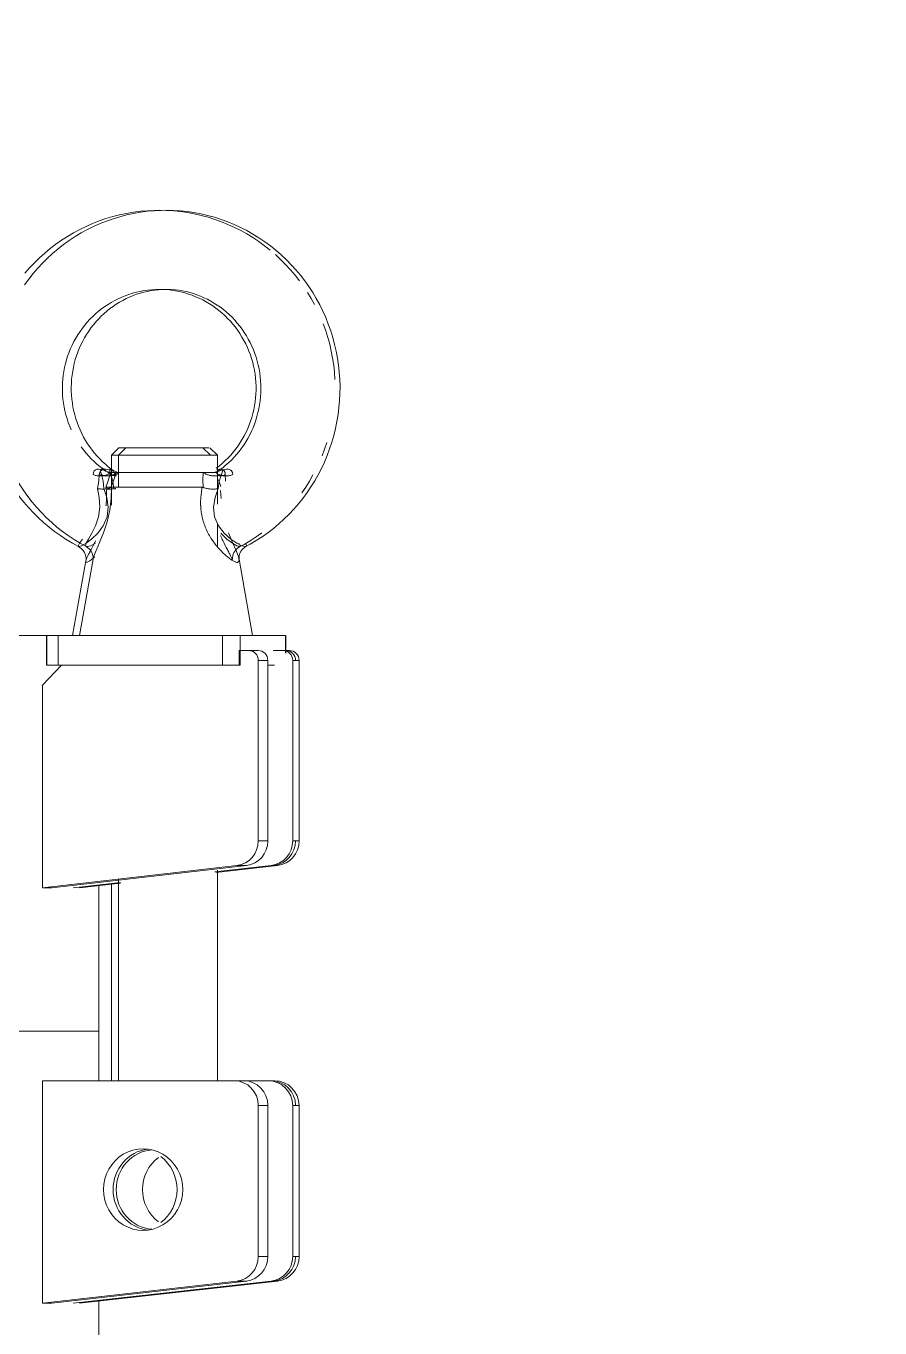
# Model space of a CAD drawing. Header units: millimetres. Extents: x -69706 to 52883, y -6882 to 68885.
# Drawn here: x 41723.5 to 41896.1, y 66205 to 66468.3 of the extents above; entities that cross this region are included whole.
import ezdxf

# ---------------------------------------------------------------- set-up
doc = ezdxf.new("R2010")
doc.units = ezdxf.units.MM
doc.layers.add('XFM7P20PCW$0$M-EQPM-2', color=252, linetype='Continuous', lineweight=9)
doc.layers.add('XFM7P20PCW$0$M-EQPM-3', color=252, linetype='Continuous', lineweight=9)
doc.layers.add('XFM7P20PCW$0$SH-TEXT', color=252, linetype='Continuous')
doc.styles.add('XFM7P20PCW$0$aa-txt', font='isocp.shx', dxfattribs={"bigfont": 'chineset'})
doc.dimstyles.new('XFM7P20PCW$0$adim-5', dxfattribs={"dimscale": 10, "dimtxt": 0.25, "dimasz": 0.25, "dimexe": 0.1, "dimexo": 0.5, "dimgap": 0.15, "dimtad": 0, "dimdec": 4, "dimlfac": 5, "dimdsep": 46, "dimtxsty": 'XFM7P20PCW$0$aa-txt', "dimcen": 2.5, "dimclrd": 3, "dimclre": 3, "dimclrt": 256, "dimadec": 0, "dimazin": 0, "dimtfac": 1, "dimtdec": 4, "dimtmove": 0, "dimatfit": 3, "dimfxl": 1, "dimtolj": 1, "dimtzin": 0, "dimarcsym": 0})

# ---------------------------------------------------------------- blocks, each defined once
blk = doc.blocks.new('XFM7P20PCW$0$A$C33a3deab')
at = {"layer": 'XFM7P20PCW$0$M-EQPM-2'}
for p, q in [((110.94, 1584.13), (110.97, 1585.48)), ((132.99, 1585.92), (115.42, 1585.92)), ((111.81, 1580.62), (111.9, 1582.24)), ((111.85, 1583.1), (112.36, 1584.45)), ((133.95, 1582.92), (115.67, 1582.92)), ((134.93, 1582.92), (133.57, 1582.92)), ((106.77, 1570.94), (106.95, 1570.91)), ((108.09, 1570.91), (108, 1570.93)), ((139.08, 1570.94), (138.91, 1570.91)), ((140.54, 1570.91), (140.63, 1570.93)), ((108.16, 1568.4), (105.43, 1552.92)), ((140.43, 1552.92), (137.7, 1568.4)), ((141.82, 1552.92), (139.15, 1568.05)), ((98.73, 1552.92), (98.73, 1549.36)), ((107.93, 1552.92), (98.8, 1552.92)), ((98.8, 1552.92), (98.8, 1549.43)), ((101.11, 1552.92), (99.72, 1552.92)), ((100.21, 1552.92), (109.28, 1552.92)), ((101.11, 1552.92), (113.23, 1552.92)), ((101.14, 1552.92), (102.53, 1552.92)), ((113.23, 1552.92), (102.53, 1552.92)), ((107.93, 1546.92), (107.93, 1552.92)), ((107.93, 1552.92), (111.49, 1552.92)), ((108.19, 1552.92), (124.36, 1552.92)), ((112.72, 1552.92), (108.71, 1552.92)), ((112.84, 1552.92), (109.99, 1552.92)), ((110.86, 1552.92), (112.15, 1552.92)), ((112.41, 1552.92), (111.1, 1552.92)), ((144.75, 1552.92), (111.49, 1552.92)), ((111.49, 1552.92), (111.49, 1546.92)), ((113.57, 1552.92), (115.09, 1552.92)), ((115.13, 1552.92), (125.11, 1552.92)), ((125.3, 1552.92), (132.92, 1552.92)), ((126.23, 1552.92), (137.15, 1552.92)), ((135.8, 1552.92), (132.26, 1552.92)), ((132.26, 1552.92), (134.37, 1552.92)), ((132.28, 1552.92), (133.68, 1552.92)), ((136.57, 1552.92), (132.35, 1552.92)), ((133.18, 1552.92), (137.54, 1552.92)), ((137.77, 1552.92), (133.5, 1552.92)), ((133.5, 1552.92), (146.11, 1552.92)), ((137.22, 1552.92), (134.37, 1552.92)), ((135.8, 1552.92), (138.65, 1552.92)), ((174.56, 1552.92), (137.42, 1552.92)), ((137.42, 1552.92), (161.3, 1552.92)), ((137.93, 1552.92), (147.06, 1552.92)), ((148.42, 1552.92), (139.35, 1552.92)), ((144.75, 1546.92), (144.75, 1552.92)), ((144.75, 1552.92), (147.06, 1552.92)), ((147.49, 1552.92), (146.11, 1552.92)), ((147.06, 1552.92), (147.06, 1546.92)), ((147.13, 1546.92), (147.13, 1552.92)), ((96.03, 1547.92), (97.31, 1547.92)), ((96.03, 1547.92), (96.03, 1511.4)), ((97.31, 1511.4), (97.31, 1547.92)), ((99.29, 1549.92), (98, 1549.92)), ((99.98, 1549.92), (98, 1549.92)), ((98, 1549.92), (99.29, 1549.92)), ((99.29, 1549.92), (101.26, 1549.92)), ((102.35, 1547.92), (104.28, 1547.92)), ((102.35, 1547.92), (102.35, 1511.4)), ((104.28, 1511.4), (104.28, 1547.92)), ((106.22, 1549.92), (104.29, 1549.92)), ((106.23, 1549.92), (104.29, 1549.92)), ((104.29, 1549.92), (106.22, 1549.92)), ((106.22, 1549.92), (108.17, 1549.92)), ((108.17, 1549.92), (108.17, 1546.92)), ((101.02, 1546.92), (102.35, 1546.92)), ((111.49, 1546.92), (107.93, 1546.92)), ((108.17, 1546.92), (113.15, 1546.92)), ((113.15, 1546.92), (108.17, 1546.92)), ((108.17, 1546.92), (113.15, 1546.92)), ((109.34, 1546.92), (108.17, 1546.92)), ((108.17, 1546.92), (113.15, 1546.92)), ((113.15, 1546.92), (108.17, 1546.92)), ((142.14, 1546.92), (108.17, 1546.92)), ((108.17, 1546.92), (144.07, 1546.92)), ((113.15, 1546.92), (108.17, 1546.92)), ((108.17, 1546.92), (113.15, 1546.92)), ((113.15, 1546.92), (109.34, 1546.92)), ((109.99, 1546.92), (112.84, 1546.92)), ((111.49, 1546.92), (144.75, 1546.92)), ((115.09, 1546.92), (113.57, 1546.92)), ((125.11, 1546.92), (115.13, 1546.92)), ((132.92, 1546.92), (125.3, 1546.92)), ((132.25, 1546.92), (135.8, 1546.92)), ((136.6, 1546.92), (132.25, 1546.92)), ((132.25, 1546.92), (136.6, 1546.92)), ((134.37, 1546.92), (132.25, 1546.92)), ((136.5, 1546.92), (132.25, 1546.92)), ((132.25, 1546.92), (137.78, 1546.92)), ((133.68, 1546.92), (132.28, 1546.92)), ((136.6, 1546.92), (133.57, 1546.92)), ((136.6, 1546.92), (133.57, 1546.92)), ((133.57, 1546.92), (136.6, 1546.92)), ((134.37, 1546.92), (137.22, 1546.92)), ((136.5, 1546.92), (137.78, 1546.92)), ((147.06, 1546.92), (137.93, 1546.92)), ((142.14, 1546.92), (144.07, 1546.92)), ((144.07, 1546.92), (147.95, 1542.92)), ((147.06, 1546.92), (144.75, 1546.92)), ((147.95, 1542.92), (147.95, 1501.92)), ((96.03, 1511.4), (97.31, 1511.4)), ((102.35, 1511.4), (104.28, 1511.4)), ((100.42, 1506.43), (112.84, 1505.03)), ((101.7, 1506.43), (100.42, 1506.43)), ((113.07, 1505.15), (101.7, 1506.43)), ((106.67, 1506.43), (146.02, 1501.92)), ((108.6, 1506.43), (106.67, 1506.43)), ((147.95, 1501.92), (108.6, 1506.43)), ((141.73, 1501.92), (132.12, 1503)), ((132.12, 1502.86), (140.44, 1501.92)), ((136.5, 1502.51), (136.5, 1472.92)), ((146.02, 1501.92), (147.95, 1501.92)), ((136.5, 1472.92), (136.5, 1462.92)), ((136.6, 1472.92), (173.11, 1472.92)), ((173.11, 1472.92), (136.6, 1472.92)), ((173.11, 1472.92), (137.42, 1472.92)), ((137.42, 1472.92), (173.11, 1472.92)), ((102.25, 1462.92), (100.96, 1462.92)), ((112.61, 1462.92), (100.96, 1462.92)), ((100.96, 1462.92), (102.25, 1462.92)), ((103.05, 1462.92), (101.68, 1462.92)), ((101.68, 1462.92), (112.61, 1462.92)), ((102.25, 1462.92), (112.61, 1462.92)), ((112.61, 1462.92), (103.05, 1462.92)), ((109.14, 1462.92), (107.2, 1462.92)), ((146.02, 1462.92), (107.2, 1462.92)), ((107.2, 1462.92), (109.14, 1462.92)), ((110.31, 1462.92), (108.29, 1462.92)), ((108.29, 1462.92), (112.61, 1462.92)), ((109.14, 1462.92), (147.95, 1462.92)), ((112.61, 1462.92), (110.31, 1462.92)), ((136.6, 1462.92), (132.54, 1462.92)), ((132.54, 1462.92), (136.6, 1462.92)), ((140.44, 1462.92), (132.54, 1462.92)), ((132.54, 1462.92), (141.73, 1462.92)), ((136.6, 1462.92), (133.82, 1462.92)), ((133.82, 1462.92), (136.6, 1462.92)), ((146.02, 1462.92), (147.95, 1462.92)), ((147.95, 1462.92), (147.95, 1417.92)), ((97.31, 1457.92), (96.03, 1457.92)), ((96.03, 1457.92), (96.03, 1427.4)), ((97.31, 1427.4), (97.31, 1457.92)), ((104.28, 1457.92), (102.35, 1457.92)), ((102.35, 1457.92), (102.35, 1427.4)), ((104.28, 1427.4), (104.28, 1457.92)), ((96.03, 1427.4), (97.31, 1427.4)), ((102.35, 1427.4), (104.28, 1427.4)), ((101.7, 1422.43), (100.42, 1422.43)), ((100.42, 1422.43), (140.44, 1417.92)), ((141.73, 1417.92), (101.7, 1422.43)), ((108.6, 1422.43), (106.67, 1422.43)), ((106.67, 1422.43), (146.02, 1417.92)), ((147.95, 1417.92), (108.6, 1422.43)), ((136.5, 1418.51), (136.5, 1392.92)), ((147.95, 1417.92), (146.02, 1417.92))]:
    blk.add_line(p, q, dxfattribs=at)
at = {"layer": 'XFM7P20PCW$0$M-EQPM-2', "flags": 128}
for points in [[(122.93, 1638.92), (121.51, 1638.89), (120.1, 1638.8), (118.69, 1638.66), (117.29, 1638.46), (115.9, 1638.19), (114.52, 1637.88), (113.15, 1637.5), (111.8, 1637.07), (110.47, 1636.59), (109.15, 1636.05), (107.87, 1635.45), (106.6, 1634.81), (105.36, 1634.11), (104.16, 1633.36), (102.98, 1632.57), (101.83, 1631.73), (100.72, 1630.84), (99.65, 1629.91), (98.61, 1628.93), (97.62, 1627.92), (96.66, 1626.86), (95.75, 1625.77), (94.88, 1624.64), (94.06, 1623.48), (93.28, 1622.28), (92.55, 1621.06), (91.87, 1619.8), (91.23, 1618.52), (90.65, 1617.22), (90.12, 1615.89), (89.64, 1614.55), (89.22, 1613.18), (88.85, 1611.8), (88.53, 1610.41), (88.27, 1609), (88.06, 1607.59), (87.9, 1606.16), (87.8, 1604.74), (87.76, 1603.31), (87.77, 1601.88), (87.84, 1600.45), (87.97, 1599.02), (88.15, 1597.6), (88.38, 1596.19), (88.67, 1594.79), (89.01, 1593.41), (89.41, 1592.03), (89.86, 1590.68), (90.36, 1589.34), (90.91, 1588.02), (91.52, 1586.73), (92.17, 1585.46), (92.88, 1584.22), (93.63, 1583.01), (94.43, 1581.83), (95.27, 1580.68), (96.16, 1579.57), (97.1, 1578.49), (98.07, 1577.45), (99.09, 1576.46), (100.14, 1575.5), (101.23, 1574.59), (102.36, 1573.72), (103.52, 1572.9), (104.71, 1572.13), (105.93, 1571.41), (106.77, 1570.94)], [(124.32, 1638.92), (122.89, 1638.89), (121.46, 1638.81), (120.04, 1638.66), (118.63, 1638.46), (117.22, 1638.2), (115.83, 1637.88), (114.45, 1637.51), (113.09, 1637.08), (111.74, 1636.6), (110.42, 1636.06), (109.12, 1635.47), (107.84, 1634.83), (106.59, 1634.14), (105.37, 1633.39), (104.18, 1632.6), (103.02, 1631.76), (101.9, 1630.88)], [(151.54, 1623.85), (150.7, 1625.01), (149.82, 1626.12), (148.89, 1627.21), (147.92, 1628.25), (146.92, 1629.25), (145.87, 1630.21), (144.78, 1631.13), (143.66, 1632), (142.5, 1632.83), (141.32, 1633.61), (140.1, 1634.34), (138.85, 1635.02), (137.58, 1635.65), (136.28, 1636.23), (134.97, 1636.75), (133.63, 1637.22), (132.27, 1637.63), (130.9, 1637.99), (129.52, 1638.29), (128.12, 1638.53), (126.71, 1638.71), (125.3, 1638.84), (123.89, 1638.91), (122.93, 1638.92)], [(151.48, 1626.18), (150.54, 1627.26), (149.55, 1628.3), (148.53, 1629.3), (147.47, 1630.26), (146.37, 1631.18), (145.23, 1632.05), (144.06, 1632.87), (142.86, 1633.65), (141.63, 1634.37), (140.37, 1635.05), (139.09, 1635.67), (137.78, 1636.25), (136.44, 1636.77), (135.09, 1637.23), (133.72, 1637.64), (132.34, 1637.99), (130.94, 1638.29), (129.54, 1638.53), (128.12, 1638.72), (126.7, 1638.84), (125.27, 1638.91), (124.32, 1638.92)], [(100.81, 1629.95), (99.76, 1628.97), (98.75, 1627.96), (97.78, 1626.91), (96.85, 1625.81), (95.97, 1624.69)], [(94.35, 1622.33), (93.6, 1621.1), (92.91, 1619.85)], [(112.11, 1586.42), (111.48, 1586.88), (110.88, 1587.37), (110.29, 1587.88), (109.73, 1588.42), (109.18, 1588.98), (108.66, 1589.57), (108.16, 1590.18), (107.68, 1590.81), (107.23, 1591.45), (106.8, 1592.12), (106.39, 1592.81), (106.02, 1593.51), (105.67, 1594.23), (105.34, 1594.96), (105.05, 1595.71), (104.79, 1596.47), (104.55, 1597.24), (104.35, 1598.02), (104.17, 1598.8), (104.03, 1599.6), (103.91, 1600.4), (103.83, 1601.2), (103.78, 1602.01), (103.76, 1602.82), (103.77, 1603.63), (103.82, 1604.44), (103.89, 1605.24), (104, 1606.05), (104.13, 1606.84), (104.3, 1607.63), (104.5, 1608.41), (104.72, 1609.19), (104.98, 1609.95), (105.27, 1610.7), (105.58, 1611.43), (105.93, 1612.16), (106.3, 1612.86), (106.69, 1613.55), (107.12, 1614.23), (107.56, 1614.88), (108.04, 1615.51), (108.53, 1616.13), (109.05, 1616.72), (109.59, 1617.28), (110.15, 1617.83), (110.73, 1618.35), (111.33, 1618.85), (111.95, 1619.32), (112.58, 1619.76), (113.24, 1620.17), (113.9, 1620.56), (114.58, 1620.92), (115.27, 1621.25), (115.97, 1621.56), (116.69, 1621.83), (117.41, 1622.07), (118.14, 1622.29), (118.88, 1622.47), (119.62, 1622.62), (120.37, 1622.74), (121.12, 1622.83), (121.88, 1622.89), (122.63, 1622.92), (122.93, 1622.92)], [(112.77, 1586.77), (112.14, 1587.25), (111.54, 1587.76), (110.96, 1588.3), (110.4, 1588.85), (109.86, 1589.43), (109.34, 1590.04), (108.85, 1590.66), (108.38, 1591.3), (107.93, 1591.96), (107.52, 1592.64), (107.13, 1593.34), (106.76, 1594.05), (106.43, 1594.78), (106.12, 1595.52), (105.85, 1596.27), (105.6, 1597.03), (105.38, 1597.81), (105.2, 1598.59), (105.04, 1599.38), (104.92, 1600.17), (104.83, 1600.97), (104.77, 1601.77), (104.74, 1602.58), (104.74, 1603.38), (104.77, 1604.19), (104.84, 1604.99), (104.94, 1605.79), (105.06, 1606.58), (105.22, 1607.37), (105.41, 1608.15), (105.64, 1608.92), (105.89, 1609.68), (106.17, 1610.43), (106.48, 1611.17), (106.82, 1611.9), (107.18, 1612.61), (107.58, 1613.3), (108, 1613.98), (108.44, 1614.64), (108.92, 1615.28), (109.41, 1615.9), (109.93, 1616.49), (110.48, 1617.07), (111.04, 1617.63), (111.63, 1618.16), (112.23, 1618.66), (112.86, 1619.14), (113.5, 1619.59), (114.16, 1620.02), (114.84, 1620.42), (115.53, 1620.79), (116.23, 1621.14), (116.95, 1621.45), (117.68, 1621.74), (118.42, 1621.99), (119.16, 1622.22), (119.92, 1622.41), (120.68, 1622.57), (121.45, 1622.71), (122.22, 1622.81), (123, 1622.88), (123.77, 1622.91), (124.32, 1622.92)], [(122.93, 1622.92), (123.69, 1622.91), (124.44, 1622.86), (125.2, 1622.78), (125.95, 1622.67), (126.69, 1622.53), (127.43, 1622.36), (128.17, 1622.16), (128.89, 1621.93), (129.61, 1621.67), (130.31, 1621.38), (131.01, 1621.06), (131.69, 1620.71), (132.36, 1620.33), (133.02, 1619.93), (133.66, 1619.49), (134.29, 1619.03), (134.89, 1618.55), (135.48, 1618.04), (136.05, 1617.5), (136.6, 1616.94), (137.13, 1616.36), (137.63, 1615.76), (138.11, 1615.13), (138.57, 1614.48), (139, 1613.82), (139.41, 1613.14), (139.79, 1612.44), (140.14, 1611.72), (140.47, 1610.99), (140.77, 1610.24), (141.04, 1609.49), (141.28, 1608.72), (141.49, 1607.94), (141.67, 1607.15), (141.81, 1606.36), (141.93, 1605.56), (142.02, 1604.76), (142.07, 1603.95), (142.1, 1603.14), (142.09, 1602.33), (142.05, 1601.52), (141.98, 1600.72), (141.88, 1599.91), (141.75, 1599.12), (141.59, 1598.33), (141.39, 1597.54), (141.17, 1596.77), (140.92, 1596.01), (140.63, 1595.26), (140.32, 1594.52), (139.99, 1593.79), (139.62, 1593.08), (139.23, 1592.39), (138.81, 1591.72), (138.36, 1591.06), (137.89, 1590.42), (137.4, 1589.81), (136.89, 1589.21), (136.35, 1588.64), (135.79, 1588.09), (135.21, 1587.57), (134.62, 1587.07), (134, 1586.6), (133.75, 1586.42)], [(124.32, 1622.92), (125.1, 1622.91), (125.87, 1622.86), (126.65, 1622.78), (127.42, 1622.67), (128.18, 1622.53), (128.94, 1622.36), (129.7, 1622.15), (130.44, 1621.92), (131.18, 1621.65), (131.9, 1621.36), (132.62, 1621.04), (133.32, 1620.68), (134, 1620.3), (134.67, 1619.9), (135.33, 1619.46), (135.97, 1619), (136.58, 1618.51), (137.18, 1618), (137.76, 1617.46), (138.32, 1616.9), (138.86, 1616.32), (139.37, 1615.71), (139.86, 1615.08), (140.33, 1614.44), (140.77, 1613.77), (141.18, 1613.09), (141.56, 1612.39), (141.92, 1611.68), (142.25, 1610.95), (142.55, 1610.21), (142.83, 1609.45), (143.07, 1608.69), (143.28, 1607.91), (143.46, 1607.13), (143.61, 1606.34), (143.73, 1605.55), (143.82, 1604.75), (143.87, 1603.94), (143.9, 1603.14), (143.89, 1602.33), (143.85, 1601.53), (143.78, 1600.73), (143.68, 1599.93), (143.55, 1599.14), (143.38, 1598.35), (143.19, 1597.57), (142.96, 1596.8), (142.7, 1596.04), (142.42, 1595.29), (142.1, 1594.56)], [(91.14, 1615.93), (90.65, 1614.58), (90.22, 1613.21), (89.84, 1611.83), (89.52, 1610.43), (89.25, 1609.02), (89.04, 1607.6), (88.88, 1606.18), (88.78, 1604.74)], [(139.09, 1570.94), (140.33, 1571.63), (141.54, 1572.37), (142.72, 1573.16), (143.87, 1574), (144.99, 1574.88), (146.06, 1575.81), (147.11, 1576.77), (148.11, 1577.79), (149.07, 1578.84), (149.99, 1579.92), (150.86, 1581.05), (151.69, 1582.21), (152.48, 1583.4), (153.22, 1584.62), (153.9, 1585.87), (154.54, 1587.14), (155.13, 1588.45), (155.67, 1589.77), (156.15, 1591.11), (156.59, 1592.47), (156.97, 1593.85)], [(90.41, 1592), (90.87, 1590.64), (91.38, 1589.3)], [(140.12, 1591.11), (139.64, 1590.47), (139.14, 1589.85), (138.62, 1589.26), (138.07, 1588.68), (137.5, 1588.13), (136.91, 1587.61), (136.3, 1587.11), (135.67, 1586.63), (135.23, 1586.31)], [(140.63, 1570.93), (141.88, 1571.61), (143.11, 1572.35), (144.3, 1573.14), (145.47, 1573.97), (146.59, 1574.85), (147.69, 1575.77), (148.74, 1576.74), (149.76, 1577.75), (150.73, 1578.8), (151.66, 1579.89), (152.55, 1581.01), (153.39, 1582.17), (154.19, 1583.36), (154.94, 1584.58), (155.64, 1585.84), (156.29, 1587.11), (156.88, 1588.42), (157.43, 1589.74)], [(93.22, 1585.42), (93.94, 1584.17), (94.7, 1582.96), (95.51, 1581.78)], [(112.37, 1586.14), (112.03, 1586.25), (111.6, 1586.41), (111.16, 1586.52), (110.74, 1586.58), (110.34, 1586.56), (109.99, 1586.45), (109.7, 1586.23), (109.51, 1585.9), (109.43, 1585.48)], [(110.97, 1585.48), (111.01, 1585.9), (111.16, 1586.23), (111.42, 1586.45), (111.74, 1586.56), (112.1, 1586.58), (112.49, 1586.52)], [(111.74, 1585.48), (111.6, 1585.9), (111.54, 1586.23), (111.56, 1586.45), (111.64, 1586.56), (111.77, 1586.58), (111.94, 1586.52), (112.11, 1586.42)], [(112.37, 1582.65), (112.18, 1584.13), (111.74, 1585.48)], [(112.11, 1586.42), (112.58, 1586.15), (113.03, 1586), (113.66, 1585.92), (113.68, 1585.92)], [(112.11, 1586.42), (112.12, 1586.41), (112.3, 1586.25), (112.37, 1586.14)], [(112.66, 1586.56), (112.54, 1586.45), (112.47, 1586.23), (112.5, 1585.9)], [(115.42, 1585.92), (115.5, 1584.45), (115.42, 1582.88)], [(133.75, 1586.42), (133.28, 1586.15), (132.83, 1586)], [(134.1, 1582.88), (133.5, 1584.45), (132.99, 1585.92)], [(133.49, 1586.14), (133.83, 1586.25), (134.26, 1586.41), (134.7, 1586.52), (135.12, 1586.58), (135.52, 1586.56), (135.87, 1586.45), (136.16, 1586.23), (136.35, 1585.9), (136.43, 1585.48)], [(133.75, 1586.42), (133.74, 1586.41), (133.56, 1586.25), (133.49, 1586.14)], [(133.49, 1582.65), (133.68, 1584.13), (134.12, 1585.48)], [(134.12, 1585.48), (134.26, 1585.9), (134.32, 1586.23), (134.3, 1586.45), (134.22, 1586.56), (134.09, 1586.58), (133.92, 1586.52), (133.75, 1586.42)], [(135.23, 1586.32), (134.97, 1586.17), (134.61, 1586.03), (133.95, 1585.92), (133.89, 1585.92)], [(134.14, 1585.92), (134.57, 1584.45), (135.1, 1582.88)], [(137.67, 1585.48), (137.62, 1585.9), (137.47, 1586.23), (137.22, 1586.45), (136.9, 1586.56), (136.53, 1586.58), (136.14, 1586.52), (135.74, 1586.41), (135.34, 1586.25), (135.04, 1586.14)], [(135.04, 1586.14), (135.15, 1586.25), (135.23, 1586.31)], [(135.23, 1586.31), (135.37, 1586.41), (135.59, 1586.52), (135.8, 1586.58), (135.97, 1586.56), (136.1, 1586.45), (136.16, 1586.23), (136.14, 1585.9), (136.02, 1585.48)], [(136.02, 1585.48), (135.66, 1584.13), (135.54, 1582.65)], [(136.43, 1585.48), (136.53, 1584.13), (136.8, 1582.65)], [(106.95, 1570.91), (107.63, 1571.09), (108.63, 1571.6), (109.86, 1572.45), (111.16, 1573.61), (112.33, 1575.1), (113.14, 1576.91), (113.35, 1578.89), (113.02, 1580.82), (112.37, 1582.65)], [(137.72, 1568.02), (137.59, 1568.84), (137.09, 1570.11), (136.36, 1571.76), (135.56, 1573.73), (134.84, 1575.93), (134.33, 1578.27), (134.05, 1580.62), (133.95, 1582.92)], [(135.54, 1582.65), (134.92, 1580.82), (134.62, 1578.89), (134.84, 1576.91), (135.63, 1575.1), (136.76, 1573.61), (137.98, 1572.45), (139.11, 1571.6), (140, 1571.08), (140.54, 1570.91)], [(136.8, 1582.65), (136.46, 1580.82), (136.33, 1578.89), (136.58, 1576.91), (137.18, 1575.1), (137.93, 1573.61), (138.62, 1572.45), (139.07, 1571.6), (139.19, 1571.08), (139.09, 1570.94)], [(103.55, 1573.69), (104.72, 1572.87), (105.93, 1572.1), (107.16, 1571.38), (108, 1570.93)], [(106.79, 1571.6), (106.67, 1571.08), (106.77, 1570.94)], [(108, 1570.93), (107.95, 1571.09), (108.21, 1571.6)], [(111.87, 1573.61), (110.65, 1572.45), (109.52, 1571.6), (108.64, 1571.08), (108.09, 1570.91)], [(108.48, 1567.72), (108.14, 1568.02), (108.27, 1568.84), (108.77, 1570.11), (109.5, 1571.76), (110.3, 1573.73)], [(138.91, 1570.91), (138.23, 1571.09), (137.23, 1571.6)], [(140.63, 1570.93), (140.68, 1571.09), (140.42, 1571.6), (139.84, 1572.45)], [(108.16, 1568.38), (108.17, 1568.51), (108.18, 1568.78), (108.15, 1569.05), (108, 1569.59), (107.74, 1570.07), (107.39, 1570.49), (106.77, 1570.95)], [(109.52, 1568.33), (109.51, 1568.61), (109.42, 1569.17), (109.22, 1569.7), (108.92, 1570.16), (108.54, 1570.57), (108, 1570.93)], [(137.7, 1568.38), (137.69, 1568.51), (137.68, 1568.78), (137.71, 1569.05), (137.86, 1569.59), (138.12, 1570.07), (138.47, 1570.49), (139.09, 1570.95)], [(139.15, 1568.05), (139.12, 1568.33), (139.12, 1568.61), (139.21, 1569.17), (139.42, 1569.7), (139.71, 1570.16), (140.1, 1570.57), (140.63, 1570.93)], [(138.99, 1567.72), (138.34, 1568.02), (137.31, 1568.84)]]:
    blk.add_lwpolyline(points, dxfattribs=at)
at = {"layer": 'XFM7P20PCW$0$M-EQPM-2', "extrusion": (0, 0, -1)}
for centre, major_axis, ratio, start_param, end_param in [((98, 1547.92), (0, 2), 0.987036, 4.712389, 6.283185), ((98.72, 1547.92), (0, 2), 0.985109, 4.712389, 6.283185), ((99.29, 1547.92), (0, 2), 0.987036, 4.712389, 6.283185), ((104.29, 1547.92), (0, 2), 0.970356, 4.712389, 6.283185), ((106.22, 1547.92), (0, 2), 0.970356, 4.712389, 6.283185), ((100.96, 1511.4), (0, 5), 0.987036, 3.25225, 4.712389), ((101.68, 1511.4), (0, 5), 0.985109, 3.25225, 4.712389), ((102.25, 1511.4), (0, 5), 0.987036, 3.25225, 4.712389), ((107.2, 1511.4), (0, 5), 0.970356, 3.25225, 4.712389), ((109.14, 1511.4), (0, 5), 0.970356, 3.25225, 4.712389), ((100.96, 1457.92), (0, 5), 0.987036, 4.712389, 6.283185), ((101.68, 1457.92), (0, 5), 0.985109, 4.712389, 6.283185), ((102.25, 1457.92), (0, 5), 0.987036, 4.712389, 6.283185), ((107.2, 1457.92), (0, 5), 0.970356, 4.712389, 6.283185), ((109.14, 1457.92), (0, 5), 0.970356, 4.712389, 6.283185), ((127.57, 1440.92), (0, 8.25), 0.970356, 4.712389, 7.853982), ((125.64, 1440.92), (0, 8.25), 0.970356, 0.122767, 1.570796), ((128.69, 1440.92), (0, 8.25), 0.967489, 4.712389, 5.654867), ((127.57, 1440.92), (0, 8.25), 0.970356, 1.570796, 4.712389), ((128.69, 1440.92), (0, 8.25), 0.967489, 3.769911, 4.712389), ((125.64, 1440.92), (0, 8.25), 0.970356, 1.570796, 3.018825), ((100.96, 1427.4), (0, 5), 0.987036, 3.25225, 4.712389), ((101.68, 1427.4), (0, 5), 0.985109, 3.25225, 4.712389), ((102.25, 1427.4), (0, 5), 0.987036, 3.25225, 4.712389), ((107.2, 1427.4), (0, 5), 0.970356, 3.25225, 4.712389), ((109.14, 1427.4), (0, 5), 0.970356, 3.25225, 4.712389)]:
    blk.add_ellipse(centre, major_axis=major_axis, ratio=ratio, start_param=start_param, end_param=end_param, dxfattribs=at)
at = {"layer": 'XFM7P20PCW$0$M-EQPM-2'}
for points, knots in [([(112.87, 1585.92), (112.76, 1585.8), (112.55, 1585.64), (112.23, 1585.46), (111.95, 1585.36), (111.67, 1585.28), (111.37, 1585.22), (111.05, 1585.2), (110.73, 1585.2), (110.39, 1585.23), (109.95, 1585.3), (109.63, 1585.4), (109.43, 1585.48)], [0, 0, 0, 0, 0.166667, 0.25, 0.333333, 0.416667, 0.5, 0.583333, 0.666667, 0.75, 0.833333, 1, 1, 1, 1]), ([(112.26, 1585.2), (112.15, 1585.21), (111.93, 1585.23), (111.48, 1585.3), (111.16, 1585.4), (110.97, 1585.48)], [0.6666667, 0.6666667, 0.6666667, 0.6666667, 0.75, 0.8333333, 1, 1, 1, 1]), ([(115.42, 1585.92), (115.25, 1585.8), (114.97, 1585.64), (114.57, 1585.46), (114.24, 1585.36), (113.91, 1585.28), (113.59, 1585.22), (113.26, 1585.2), (112.93, 1585.2), (112.61, 1585.23), (112.19, 1585.3), (111.91, 1585.4), (111.74, 1585.48)], [0, 0, 0, 0, 0.166667, 0.25, 0.333333, 0.416667, 0.5, 0.583333, 0.666667, 0.75, 0.833333, 1, 1, 1, 1]), ([(112.45, 1585.92), (112.45, 1585.92), (112.47, 1585.92), (112.52, 1585.92), (112.55, 1585.92), (112.59, 1585.92), (112.63, 1585.92), (112.67, 1585.92), (112.71, 1585.92), (112.76, 1585.92), (112.82, 1585.92), (112.88, 1585.92), (112.94, 1585.92), (113.01, 1585.92), (113.08, 1585.92), (113.18, 1585.92), (113.37, 1585.92), (113.55, 1585.92), (113.68, 1585.92)], [-1, -1, -1, -1, -0.833333, -0.75, -0.708333, -0.666667, -0.625, -0.583333, -0.541667, -0.5, -0.458333, -0.416667, -0.375, -0.333333, -0.291667, -0.25, -0.166667, 0, 0, 0, 0]), ([(132.33, 1585.92), (132.49, 1585.8), (132.76, 1585.64), (133.16, 1585.46), (133.48, 1585.36), (133.81, 1585.28), (134.14, 1585.22), (134.47, 1585.2), (134.8, 1585.2), (135.13, 1585.23), (135.56, 1585.3), (135.85, 1585.4), (136.02, 1585.48)], [0, 0, 0, 0, 0.166667, 0.25, 0.333333, 0.416667, 0.5, 0.583333, 0.666667, 0.75, 0.833333, 1, 1, 1, 1]), ([(133.41, 1585.92), (133.41, 1585.92), (133.39, 1585.92), (133.34, 1585.92), (133.31, 1585.92), (133.27, 1585.92), (133.23, 1585.92), (133.19, 1585.92), (133.15, 1585.92), (133.1, 1585.92), (133.04, 1585.92), (132.98, 1585.92), (132.92, 1585.92), (132.88, 1585.92), (132.85, 1585.92)], [-1, -1, -1, -1, -0.8333333, -0.75, -0.7083333, -0.6666667, -0.625, -0.5833333, -0.5416667, -0.5, -0.4583333, -0.4166667, -0.375, -0.3333333, -0.3333333, -0.3333333, -0.3333333]), ([(132.93, 1585.2), (133.04, 1585.21), (133.25, 1585.23), (133.67, 1585.3), (133.95, 1585.4), (134.12, 1585.48)], [0.6666667, 0.6666667, 0.6666667, 0.6666667, 0.75, 0.8333333, 1, 1, 1, 1]), ([(132.99, 1585.92), (133.1, 1585.8), (133.31, 1585.64), (133.63, 1585.46), (133.9, 1585.36), (134.19, 1585.28), (134.49, 1585.22), (134.81, 1585.2), (135.13, 1585.2), (135.47, 1585.23), (135.91, 1585.3), (136.23, 1585.4), (136.43, 1585.48)], [0, 0, 0, 0, 0.166667, 0.25, 0.333333, 0.416667, 0.5, 0.583333, 0.666667, 0.75, 0.833333, 1, 1, 1, 1]), ([(133.89, 1585.92), (134, 1585.92), (134.16, 1585.92), (134.32, 1585.92), (134.4, 1585.92), (134.46, 1585.92), (134.51, 1585.92), (134.56, 1585.92), (134.6, 1585.92), (134.64, 1585.92), (134.68, 1585.92), (134.71, 1585.92), (134.73, 1585.92), (134.75, 1585.92), (134.77, 1585.92), (134.79, 1585.92), (134.8, 1585.92), (134.79, 1585.92), (134.77, 1585.92)], [-1, -1, -1, -1, -0.833333, -0.75, -0.708333, -0.666667, -0.625, -0.583333, -0.541667, -0.5, -0.458333, -0.416667, -0.375, -0.333333, -0.291667, -0.25, -0.166667, 0, 0, 0, 0]), ([(134.14, 1585.92), (134.27, 1585.8), (134.48, 1585.64), (134.83, 1585.46), (135.11, 1585.36), (135.41, 1585.28), (135.72, 1585.22), (136.04, 1585.2), (136.37, 1585.2), (136.71, 1585.23), (137.15, 1585.3), (137.47, 1585.4), (137.67, 1585.48)], [0, 0, 0, 0, 0.166667, 0.25, 0.333333, 0.416667, 0.5, 0.583333, 0.666667, 0.75, 0.833333, 1, 1, 1, 1]), ([(115.67, 1582.92), (115.7, 1582.67), (115.75, 1582.18), (115.83, 1581.52), (115.87, 1581.04), (115.91, 1580.69), (115.93, 1580.44), (115.94, 1580.22), (115.95, 1579.97), (115.95, 1579.71), (115.95, 1579.49), (115.94, 1579.32), (115.93, 1579.23), (115.93, 1579.12), (115.92, 1578.99), (115.91, 1578.78), (115.89, 1578.52), (115.86, 1578.22), (115.8, 1577.81), (115.72, 1577.29), (115.54, 1576.46), (115.24, 1575.45), (114.76, 1574.27), (114.18, 1573.15), (113.3, 1571.76), (112.31, 1570.55), (111.31, 1569.54), (110.59, 1568.9), (109.92, 1568.39), (109.13, 1567.88), (108.69, 1567.72), (108.48, 1567.72)], [0, 0, 0, 0, 0.015625, 0.03125, 0.046875, 0.054688, 0.0625, 0.070312, 0.078125, 0.09375, 0.109375, 0.117188, 0.121094, 0.125, 0.132812, 0.140625, 0.15625, 0.171875, 0.1875, 0.21875, 0.25, 0.3125, 0.375, 0.4375, 0.5, 0.625, 0.6875, 0.75, 0.8125, 0.875, 1, 1, 1, 1]), ([(136.8, 1582.65), (136.73, 1582.63), (136.58, 1582.61), (136.33, 1582.58), (136.02, 1582.56), (135.7, 1582.55), (135.38, 1582.56), (135.07, 1582.59), (134.79, 1582.63), (134.44, 1582.72), (134.22, 1582.81), (134.1, 1582.88)], [0, 0, 0, 0, 0.1, 0.2, 0.3, 0.4, 0.5, 0.6, 0.7, 0.8, 1, 1, 1, 1]), ([(134.93, 1582.92), (134.94, 1582.67), (134.94, 1582.18), (134.96, 1581.52), (134.97, 1581.04), (134.98, 1580.69), (134.99, 1580.44), (135, 1580.22), (135.01, 1579.97), (135.03, 1579.71), (135.05, 1579.49), (135.07, 1579.32), (135.08, 1579.23), (135.09, 1579.17), (135.09, 1579.15)], [0, 0, 0, 0, 0.015625, 0.03125, 0.046875, 0.0546875, 0.0625, 0.0703125, 0.078125, 0.09375, 0.109375, 0.1171875, 0.1210938, 0.125, 0.125, 0.125, 0.125]), ([(111.92, 1573.17), (111.76, 1572.81), (111.29, 1571.76), (110.66, 1570.55), (110.13, 1569.54), (109.8, 1568.9), (109.65, 1568.56), (109.59, 1568.41)], [0.4375, 0.4375, 0.4375, 0.4375, 0.5, 0.625, 0.6875, 0.75, 0.8125, 0.8125, 0.8125, 0.8125]), ([(137.19, 1572.12), (137.5, 1571.46), (137.98, 1570.55), (138.51, 1569.54), (138.83, 1568.9), (139.06, 1568.39), (139.13, 1568.15), (139.15, 1568.05)], [0.5, 0.5, 0.5, 0.5, 0.625, 0.6875, 0.75, 0.8125, 0.8720054, 0.8720054, 0.8720054, 0.8720054]), ([(139.15, 1568.05), (139.15, 1568.04), (139.19, 1567.83), (139.13, 1567.72), (138.99, 1567.72)], [0.8720074, 0.8720074, 0.8720074, 0.8720074, 0.875, 1, 1, 1, 1])]:
    blk.add_open_spline(points, degree=3, knots=knots, dxfattribs=at)
for points in [[(112.5, 1585.92), (112.47, 1585.92), (112.45, 1585.92), (112.45, 1585.92)], [(113.68, 1585.92), (113.92, 1585.92), (114.44, 1585.92), (115.07, 1585.92), (115.42, 1585.92)], [(132.33, 1585.92), (132.54, 1585.92), (132.94, 1585.92), (133.46, 1585.92), (133.76, 1585.92), (133.89, 1585.92)], [(132.99, 1585.92), (133.08, 1585.92), (133.23, 1585.92), (133.37, 1585.92), (133.41, 1585.92), (133.41, 1585.92)], [(134.77, 1585.92), (134.73, 1585.92), (134.59, 1585.92), (134.31, 1585.92), (134.14, 1585.92)], [(112.37, 1582.65), (112.47, 1582.63), (112.68, 1582.59), (113.02, 1582.56), (113.37, 1582.55), (113.72, 1582.55), (114.08, 1582.58), (114.43, 1582.63), (114.78, 1582.69), (115.11, 1582.77), (115.32, 1582.84), (115.42, 1582.88)], [(112.45, 1582.58), (112.56, 1582.6), (112.66, 1582.61), (112.76, 1582.63)], [(115.42, 1582.88), (115.46, 1582.89), (115.54, 1582.91), (115.63, 1582.92), (115.67, 1582.92)], [(135.08, 1582.58), (134.99, 1582.57), (134.79, 1582.56), (134.46, 1582.55), (134.11, 1582.56), (133.76, 1582.59), (133.42, 1582.63), (133.2, 1582.67), (133.1, 1582.7)], [(133.49, 1582.65), (133.39, 1582.63), (133.28, 1582.61), (133.17, 1582.6)], [(133.95, 1582.92), (133.97, 1582.92), (134.02, 1582.91), (134.07, 1582.89), (134.1, 1582.88)], [(135.1, 1582.88), (135.07, 1582.89), (135.01, 1582.91), (134.96, 1582.92), (134.93, 1582.92)]]:
    blk.add_open_spline(points, degree=3, dxfattribs=at)
at = {"layer": 'XFM7P20PCW$0$M-EQPM-3'}
for p, q in [((114.05, 1590.92), (112.55, 1589.42)), ((115.47, 1590.92), (113.97, 1589.42)), ((114.3, 1590.92), (130.79, 1590.92)), ((114.3, 1590.92), (130.79, 1590.92)), ((115.6, 1590.92), (115.47, 1590.92)), ((115.47, 1590.92), (132.34, 1590.92)), ((115.6, 1590.92), (132.47, 1590.92)), ((132.55, 1589.42), (131.05, 1590.92)), ((132.47, 1590.92), (132.34, 1590.92)), ((133.97, 1589.42), (132.47, 1590.92)), ((112.55, 1589.42), (112.55, 1579.47)), ((112.62, 1589.42), (112.55, 1589.42)), ((112.62, 1589.42), (112.84, 1589.42)), ((132.55, 1589.42), (112.84, 1589.42)), ((124.92, 1589.42), (120.13, 1589.42)), ((124.49, 1589.42), (120.91, 1589.42)), ((124.66, 1589.42), (121.08, 1589.42)), ((126.86, 1589.42), (125.69, 1589.42)), ((127.02, 1589.42), (125.85, 1589.42)), ((132.55, 1582.92), (132.55, 1589.42)), ((133.82, 1589.42), (132.57, 1589.42)), ((133.82, 1589.42), (133.79, 1589.42)), ((133.97, 1579.29), (133.97, 1589.42)), ((112.55, 1575.58), (112.55, 1570.88)), ((112.55, 1505.47), (112.55, 1462.92)), ((132.55, 1462.92), (132.55, 1503.69)), ((133.97, 1462.92), (133.97, 1502.72))]:
    blk.add_line(p, q, dxfattribs=at)
at = {"layer": 'XFM7P20PCW$0$M-EQPM-3', "extrusion": (0, 0, -1)}
for centre, start_param, end_param in [((125.2, 1440.92), 0.07439, 3.067203), ((119.89, 1440.92), 0.628319, 2.513274)]:
    blk.add_ellipse(centre, major_axis=(0, 8.05), ratio=0.970356, start_param=start_param, end_param=end_param, dxfattribs=at)
blk = doc.blocks.new('XFM7P20PCW$0$A$Cd4ff1465')
at = {"layer": 'XFM7P20PCW$0$SH-TEXT', "annotation_type": 0, "has_hookline": 1, "hookline_direction": 0, "horizontal_direction": (-1, 0, 0)}
blk.add_leader([(309.7085, 78.9488), (301.4326, 67.751), (298.9326, 67.751)], dimstyle='XFM7P20PCW$0$adim-5', dxfattribs=at)

msp = doc.modelspace()

# ---------------------------------------------------------------- block references
at = {"xscale": 30, "yscale": 30, "zscale": 30}
msp.add_blockref('XFM7P20PCW$0$A$Cd4ff1465', (33168.778, 64392.725), dxfattribs=at)
at = {"xscale": -1}
msp.add_blockref('XFM7P20PCW$0$A$C33a3deab', (41874.712, 64792.078), dxfattribs=at)

doc.saveas('drawing.dxf')
